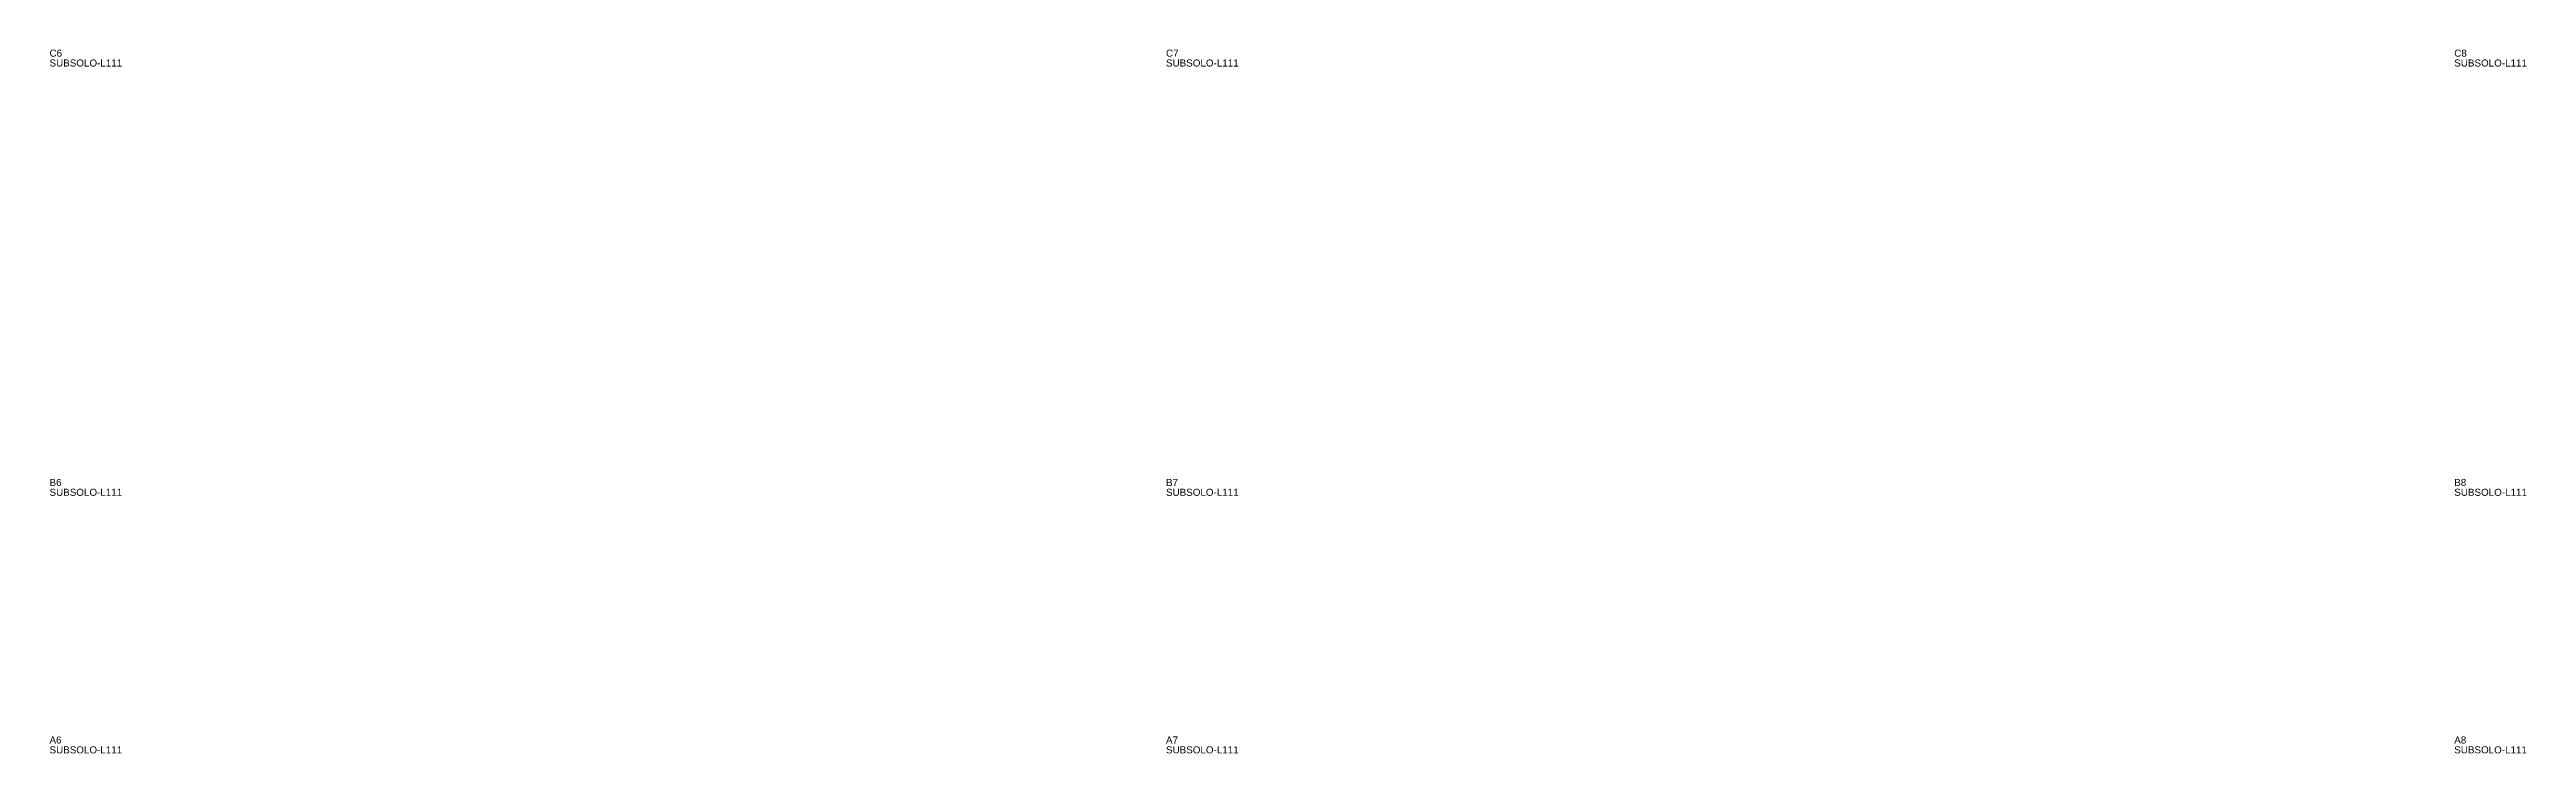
# Model space of a CAD drawing. Header units: metres. Extents: x 222 to 4177, y -283 to 314.
# Drawn here: x 2418 to 4177, y -186 to 314 of the extents above; entities that cross this region are included whole.
import ezdxf

# ---------------------------------------------------------------- set-up
doc = ezdxf.new("R2010")
doc.units = ezdxf.units.M
doc.layers.add('3', color=3, linetype='CONTINUOUS')
doc.layers.add('AUX00', color=7, linetype='CONTINUOUS')
doc.styles.add('STR_STANDARD', font='arial.ttf')

msp = doc.modelspace()

# ---------------------------------------------------------------- texts
at = {"layer": '3', "style": 'STR_STANDARD'}
for s, p in [('C6', (2418.2, 309.33)), ('C6', (2418.2, 309.33)), ('C7', (3211.2, 309.33)), ('C7', (3211.2, 309.33)), ('C8', (4126.2, 309.33)), ('C8', (4126.2, 309.33)), ('B6', (2418.2, 4.33)), ('B6', (2418.2, 4.33)), ('B7', (3211.2, 4.33)), ('B7', (3211.2, 4.33)), ('B8', (4126.2, 4.33)), ('B8', (4126.2, 4.33)), ('A6', (2418.2, -178.67)), ('A6', (2418.2, -178.67)), ('A7', (3211.2, -178.67)), ('A7', (3211.2, -178.67)), ('A8', (4126.2, -178.67)), ('A8', (4126.2, -178.67))]:
    msp.add_text(s, height=5, dxfattribs=at).set_placement(p)
at = {"layer": 'AUX00', "style": 'STR_STANDARD'}
for p in [(2418.2, 302.33), (2418.2, 302.33), (3211.2, 302.33), (3211.2, 302.33), (4126.2, 302.33), (4126.2, 302.33), (2418.2, -2.67), (2418.2, -2.67), (3211.2, -2.67), (3211.2, -2.67), (4126.2, -2.67), (4126.2, -2.67), (2418.2, -185.67), (2418.2, -185.67), (3211.2, -185.67), (3211.2, -185.67), (4126.2, -185.67), (4126.2, -185.67)]:
    msp.add_text('SUBSOLO-L111', height=5, dxfattribs=at).set_placement(p)

doc.saveas('drawing.dxf')
